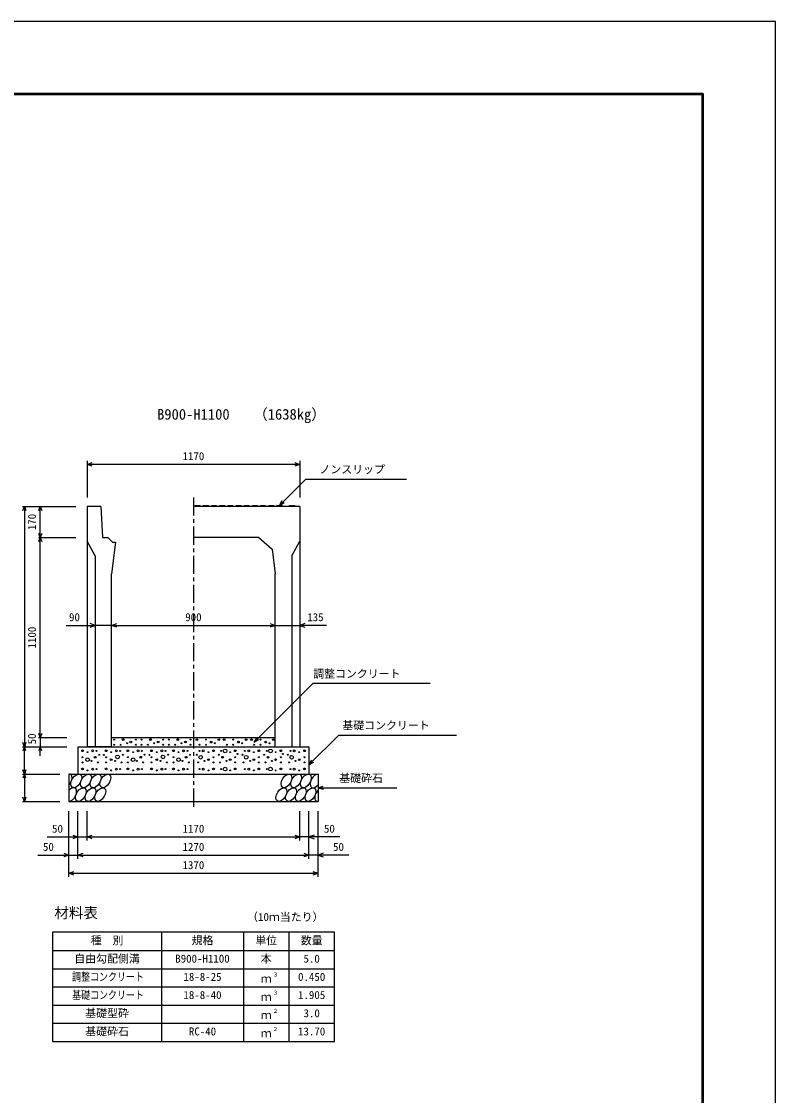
# Model space of a CAD drawing. Units: millimetres, scale not verified. Extents: x -16800 to 16800, y -5940 to 5940.
# Drawn here: x 12655 to 16800, y 38 to 5940 of the extents above; entities that cross this region are included whole.
import ezdxf
from ezdxf.enums import TextEntityAlignment as Align

# ---------------------------------------------------------------- set-up
doc = ezdxf.new("R2010")
doc.units = ezdxf.units.MM
doc.header["$LTSCALE"] = 20
doc.linetypes.add('CHAIN1', pattern=[8, 5, -1, 1, -1])
for name, color, linetype, lineweight in [('0-0_DIM', 7, 'Continuous', 25), ('0-1_Defpoints', 5, 'Continuous', 25), ('0-2_HATCH', 6, 'Continuous', 25), ('0-3_HYO', 3, 'Continuous', 25), ('0-4_HYO2', 4, 'Continuous', 25), ('0-5_OUTLINE', 3, 'Continuous', 25), ('0-6_TXT', 7, 'Continuous', 25), ('0-7_WAKU', 3, 'Continuous', 25)]:
    doc.layers.add(name, color=color, linetype=linetype, lineweight=lineweight)
doc.styles.add('ＭＳ ゴシック', font='')
doc.styles.get('ＭＳ ゴシック').set_extended_font_data('MS Gothic')

msp = doc.modelspace()

# ---------------------------------------------------------------- linework, layer by layer
at = {"layer": '0-0_DIM'}
for p, q in [((13015, 3526.41), (13015, 3324.66)), ((14185, 3506.41), (13015, 3506.41)), ((14185, 3526.41), (14185, 3324.66)), ((14073, 3281.16), (14215.21, 3423.38)), ((14772.1, 3423.38), (14215.21, 3423.38)), ((14073, 3281.16), (14088, 3307.14)), ((12660.8, 3274.66), (12954.13, 3274.66)), ((12670.8, 3274.66), (12670.8, 1954.66)), ((12757.46, 3104.66), (12757.46, 3274.66)), ((14073, 3281.16), (14098.98, 3296.16)), ((12747.46, 3104.66), (12954.13, 3104.66)), ((12757.46, 2004.66), (12757.46, 3104.66)), ((12900.45, 2621.39), (13060, 2621.39)), ((13150, 2621.39), (13060, 2621.39)), ((13150, 2621.39), (14050, 2621.39)), ((14050, 2621.39), (14185, 2621.39)), ((14331.96, 2621.39), (14185, 2621.39)), ((14398.65, 2018.32), (14235, 1854.66)), ((14398.65, 2018.32), (15045.53, 2018.32)), ((12660.8, 1954.66), (12904.13, 1954.66)), ((12670.8, 1804.66), (12670.8, 1954.66)), ((12747.46, 2004.66), (12904.13, 2004.66)), ((12757.46, 2004.66), (12757.46, 1954.66)), ((12757.46, 1904.66), (12757.46, 1954.66)), ((13933.82, 1979.66), (13948.82, 2005.64)), ((13933.82, 1979.66), (13959.8, 1994.66)), ((14235, 1854.66), (14250, 1880.64)), ((14235, 1854.66), (14260.98, 1869.66)), ((12660.8, 1804.66), (12865, 1804.66)), ((12670.8, 1804.66), (12670.8, 1654.66)), ((14285, 1729.66), (14313.98, 1737.43)), ((14285, 1729.66), (14718.31, 1729.66)), ((14285, 1729.66), (14313.98, 1721.9)), ((12660.8, 1654.66), (12865, 1654.66)), ((12915, 1239.15), (12915, 1601.49)), ((12965, 1339.15), (12965, 1601.49)), ((13015, 1439.15), (13015, 1601.49)), ((14185, 1439.15), (14185, 1601.49)), ((14235, 1339.15), (14235, 1601.49)), ((14285, 1239.15), (14285, 1601.49)), ((12795, 1459.15), (13015, 1459.15)), ((13015, 1459.15), (14185, 1459.15)), ((14405, 1459.15), (14185, 1459.15)), ((12745, 1359.15), (12965, 1359.15)), ((12965, 1359.15), (14235, 1359.15)), ((14455, 1359.15), (14235, 1359.15)), ((12915, 1259.15), (14285, 1259.15))]:
    msp.add_line(p, q, dxfattribs=at)
at = {"layer": '0-0_DIM', "linetype": 'CHAIN1'}
msp.add_line((13600, 3324.66), (13600, 1604.66), dxfattribs=at)
at = {"layer": '0-0_DIM'}
for points in [[(13043.23, 3496.14), (13015.04, 3506.41), (13043.23, 3516.67)], [(14156.85, 3516.67), (14185.04, 3506.41), (14156.85, 3496.14)], [(12662.59, 3252.11), (12670.8, 3274.66), (12679.01, 3252.11)], [(12749.26, 3252.11), (12757.46, 3274.66), (12765.67, 3252.11)], [(12765.67, 3127.22), (12757.46, 3104.66), (12749.26, 3127.22)], [(12749.26, 3082.11), (12757.46, 3104.66), (12765.67, 3082.11)], [(13031.81, 2611.13), (13060, 2621.39), (13031.81, 2631.65)], [(13178.19, 2611.13), (13150, 2621.39), (13178.19, 2631.65)], [(14021.81, 2631.65), (14050, 2621.39), (14021.81, 2611.13)], [(14213.19, 2631.65), (14185, 2621.39), (14213.19, 2611.13)], [(13933.82, 1979.66), (14258.28, 2304.13), (14901.84, 2304.13)], [(12765.67, 2027.22), (12757.46, 2004.66), (12749.26, 2027.22)], [(12679.01, 1977.22), (12670.8, 1954.66), (12662.59, 1977.22)], [(12679.01, 1932.11), (12670.8, 1954.66), (12662.59, 1932.11)], [(12765.67, 1932.11), (12757.46, 1954.66), (12749.26, 1932.11)], [(12679.01, 1827.22), (12670.8, 1804.66), (12662.59, 1827.22)], [(12679.01, 1782.11), (12670.8, 1804.66), (12662.59, 1782.11)], [(12679.01, 1677.22), (12670.8, 1654.66), (12662.59, 1677.22)], [(12936.81, 1469.41), (12965, 1459.15), (12936.81, 1448.89)], [(13043.19, 1448.89), (13015, 1459.15), (13043.19, 1469.41)], [(14156.81, 1469.41), (14185, 1459.15), (14156.81, 1448.89)], [(14263.19, 1469.41), (14235, 1459.15), (14263.19, 1448.89)], [(12886.81, 1369.41), (12915, 1359.15), (12886.81, 1348.89)], [(12993.19, 1348.89), (12965, 1359.15), (12993.19, 1369.41)], [(14206.81, 1369.41), (14235, 1359.15), (14206.81, 1348.89)], [(14313.19, 1369.41), (14285, 1359.15), (14313.19, 1348.89)], [(12943.19, 1248.89), (12915, 1259.15), (12943.19, 1269.41)], [(14256.81, 1269.41), (14285, 1259.15), (14256.81, 1248.89)]]:
    msp.add_lwpolyline(points, dxfattribs=at)
at = {"layer": '0-1_Defpoints'}
msp.add_lwpolyline([(0, -5940), (16800, -5940), (16800, 5940), (0, 5940)], close=True, dxfattribs=at)
at = {"layer": '0-2_HATCH'}
for points in [[(13608, 3274.66), (13609, 3281.16), (13637, 3281.16), (13638, 3274.66)], [(13653, 3274.66), (13654, 3281.16), (13682, 3281.16), (13683, 3274.66)], [(13698, 3274.66), (13699, 3281.16), (13727, 3281.16), (13728, 3274.66)], [(13743, 3274.66), (13744, 3281.16), (13772, 3281.16), (13773, 3274.66)], [(13788, 3274.66), (13789, 3281.16), (13817, 3281.16), (13818, 3274.66)], [(13833, 3274.66), (13834, 3281.16), (13862, 3281.16), (13863, 3274.66)], [(13878, 3274.66), (13879, 3281.16), (13907, 3281.16), (13908, 3274.66)], [(13923, 3274.66), (13924, 3281.16), (13952, 3281.16), (13953, 3274.66)], [(13968, 3274.66), (13969, 3281.16), (13997, 3281.16), (13998, 3274.66)], [(14013, 3274.66), (14014, 3281.16), (14042, 3281.16), (14043, 3274.66)], [(14058, 3274.66), (14059, 3281.16), (14087, 3281.16), (14088, 3274.66)], [(14127.5, 3274.66), (14128.5, 3281.16), (14156.5, 3281.16), (14157.5, 3274.66)]]:
    msp.add_lwpolyline(points, dxfattribs=at)
for centre, radius in [((13163.97, 1993.97), 2.5), ((13163.97, 1965.96), 2.5), ((13199.86, 1965.96), 2.5), ((13213.88, 1993.97), 5), ((13234.9, 1973.84), 2.5), ((13255.93, 1980.84), 5), ((13283.97, 1993.97), 2.5), ((13283.97, 1965.96), 2.5), ((13313.97, 1993.97), 2.5), ((13313.97, 1965.96), 2.5), ((13349.86, 1965.96), 2.5), ((13363.88, 1993.97), 5), ((13384.9, 1973.84), 2.5), ((13405.93, 1980.84), 5), ((13433.97, 1993.97), 2.5), ((13433.97, 1965.96), 2.5), ((13463.97, 1993.97), 2.5), ((13463.97, 1965.96), 2.5), ((13499.86, 1965.96), 2.5), ((13513.88, 1993.97), 5), ((13534.9, 1973.84), 2.5), ((13555.93, 1980.84), 5), ((13583.97, 1993.97), 2.5), ((13583.97, 1965.96), 2.5), ((13619.13, 1993.69), 5), ((13633.15, 1965.68), 2.5), ((13669.04, 1993.69), 2.5), ((13669.04, 1965.68), 2.5), ((13697.08, 1980.56), 5), ((13718.11, 1973.56), 2.5), ((13739.13, 1993.69), 5), ((13769.13, 1993.69), 5), ((13783.15, 1965.68), 2.5), ((13819.04, 1993.69), 2.5), ((13819.04, 1965.68), 2.5), ((13847.08, 1980.56), 5), ((13868.11, 1973.56), 2.5), ((13889.13, 1993.69), 5), ((13919.13, 1993.69), 5), ((13933.15, 1965.68), 2.5), ((13969.04, 1993.69), 2.5), ((13969.04, 1965.68), 2.5), ((13997.08, 1980.56), 5), ((14018.11, 1973.56), 2.5), ((14039.13, 1993.69), 5), ((12989.97, 1932.72), 5), ((12989.97, 1896.82), 2.5), ((13018.01, 1883.69), 10), ((13018.01, 1924.84), 2.5), ((13046.04, 1931.84), 5), ((13060.06, 1896.82), 5), ((13067.07, 1931.84), 2.5), ((13081.09, 1910.83), 2.5), ((13107.55, 1909.92), 2.5), ((13119.97, 1932.72), 5), ((13119.97, 1896.82), 2.5), ((13148.01, 1883.69), 5), ((13148.01, 1924.84), 2.5), ((13176.04, 1931.84), 5), ((13182.58, 1898.83), 10), ((13197.07, 1931.84), 2.5), ((13211.09, 1910.83), 2.5), ((13239.97, 1932.72), 5), ((13239.97, 1896.82), 2.5), ((13268.01, 1883.69), 10), ((13268.01, 1924.84), 2.5), ((13296.04, 1931.84), 5), ((13310.06, 1896.82), 5), ((13317.07, 1931.84), 2.5), ((13331.09, 1910.83), 2.5), ((13357.55, 1909.92), 2.5), ((13369.97, 1932.72), 5), ((13369.97, 1896.82), 2.5), ((13398.01, 1883.69), 5), ((13398.01, 1924.84), 2.5), ((13426.04, 1931.84), 5), ((13432.58, 1898.83), 10), ((13447.07, 1931.84), 2.5), ((13461.09, 1910.83), 2.5), ((13489.97, 1932.72), 5), ((13489.97, 1896.82), 2.5), ((13518.01, 1883.69), 10), ((13518.01, 1924.84), 2.5), ((13546.04, 1931.84), 5), ((13560.06, 1896.82), 5), ((13567.07, 1931.84), 2.5), ((13581.09, 1910.83), 2.5), ((13618.91, 1910.83), 2.5), ((13639.94, 1896.82), 10), ((13632.93, 1931.84), 2.5), ((13653.96, 1931.84), 5), ((13681.99, 1883.69), 5), ((13681.99, 1924.84), 2.5), ((13710.03, 1932.72), 5), ((13710.03, 1896.82), 2.5), ((13738.91, 1910.83), 2.5), ((13752.93, 1931.84), 2.5), ((13759.94, 1896.82), 5), ((13773.96, 1931.84), 10), ((13801.99, 1883.69), 5), ((13801.99, 1924.84), 2.5), ((13830.03, 1932.72), 5), ((13830.03, 1896.82), 2.5), ((13841.37, 1915.15), 2.5), ((13868.91, 1910.83), 2.5), ((13889.94, 1896.82), 10), ((13882.93, 1931.84), 2.5), ((13903.96, 1931.84), 5), ((13931.99, 1883.69), 5), ((13931.99, 1924.84), 2.5), ((13960.03, 1932.72), 5), ((13960.03, 1896.82), 2.5), ((13988.91, 1910.83), 2.5), ((14002.93, 1931.84), 2.5), ((14009.94, 1896.82), 5), ((14023.96, 1931.84), 10), ((14051.99, 1883.69), 5), ((14051.99, 1924.84), 2.5), ((14080.03, 1932.72), 5), ((14080.03, 1896.82), 2.5), ((14091.37, 1915.15), 2.5), ((14118.91, 1910.83), 2.5), ((14139.94, 1896.82), 10), ((14132.93, 1931.84), 2.5), ((14153.96, 1931.84), 5), ((14181.99, 1883.69), 5), ((14181.99, 1924.84), 2.5), ((14210.03, 1932.72), 5), ((14210.03, 1896.82), 2.5), ((12989.97, 1832.72), 5), ((12989.97, 1868.81), 2.5), ((13039.03, 1876.69), 2.5), ((13046.04, 1831.84), 5), ((13067.07, 1831.84), 2.5), ((13074.08, 1868.81), 2.5), ((13119.97, 1832.72), 5), ((13119.97, 1868.81), 2.5), ((13169.03, 1876.69), 2.5), ((13176.04, 1831.84), 5), ((13197.07, 1831.84), 2.5), ((13204.08, 1868.81), 2.5), ((13239.97, 1832.72), 5), ((13239.97, 1868.81), 2.5), ((13289.03, 1876.69), 2.5), ((13296.04, 1831.84), 5), ((13317.07, 1831.84), 2.5), ((13324.08, 1868.81), 2.5), ((13369.97, 1832.72), 5), ((13369.97, 1868.81), 2.5), ((13419.03, 1876.69), 2.5), ((13426.04, 1831.84), 5), ((13447.07, 1831.84), 2.5), ((13454.08, 1868.81), 2.5), ((13489.97, 1832.72), 5), ((13489.97, 1868.81), 2.5), ((13539.03, 1876.69), 2.5), ((13546.04, 1831.84), 5), ((13567.07, 1831.84), 2.5), ((13574.08, 1868.81), 2.5), ((13625.92, 1868.81), 2.5), ((13632.93, 1831.84), 2.5), ((13653.96, 1831.84), 5), ((13660.97, 1876.69), 2.5), ((13710.03, 1832.72), 5), ((13710.03, 1868.81), 2.5), ((13745.92, 1868.81), 2.5), ((13752.93, 1831.84), 2.5), ((13773.96, 1831.84), 10), ((13780.97, 1876.69), 2.5), ((13830.03, 1832.72), 5), ((13830.03, 1868.81), 2.5), ((13875.92, 1868.81), 2.5), ((13882.93, 1831.84), 2.5), ((13903.96, 1831.84), 5), ((13910.97, 1876.69), 2.5), ((13960.03, 1832.72), 5), ((13960.03, 1868.81), 2.5), ((13995.92, 1868.81), 2.5), ((14002.93, 1831.84), 2.5), ((14023.96, 1831.84), 10), ((14030.97, 1876.69), 2.5), ((14080.03, 1832.72), 5), ((14080.03, 1868.81), 2.5), ((14125.92, 1868.81), 2.5), ((14132.93, 1831.84), 2.5), ((14153.96, 1831.84), 5), ((14160.97, 1876.69), 2.5), ((14210.03, 1832.72), 5), ((14210.03, 1868.81), 2.5), ((13018.01, 1824.84), 2.5), ((13148.01, 1824.84), 2.5), ((13268.01, 1824.84), 2.5), ((13398.01, 1824.84), 2.5), ((13518.01, 1824.84), 2.5), ((13681.99, 1824.84), 2.5), ((13801.99, 1824.84), 2.5), ((13931.99, 1824.84), 2.5), ((14051.99, 1824.84), 2.5), ((14181.99, 1824.84), 2.5)]:
    msp.add_circle(centre, radius, dxfattribs=at)
for centre, start_param, end_param in [((12902.63, 1767.14), 4.385593, 6.6745444), ((14271.14, 1767.14), 0.3357715, 4.4411806), ((12927.96, 1692.15), 3.5111464, 7.548991), ((14296.46, 1692.15), 1.2110787, 3.5658734)]:
    msp.add_ellipse(centre, major_axis=(21.81, 35.31), ratio=0.5792, start_param=start_param, end_param=end_param, dxfattribs=at)
for centre in [(12955.84, 1767.14), (13009.05, 1767.14), (13062.26, 1767.14), (13115.47, 1767.14), (14111.51, 1767.14), (14164.72, 1767.14), (14217.93, 1767.14), (12981.16, 1692.15), (13034.37, 1692.15), (13087.58, 1692.15), (14083.63, 1692.15), (14136.84, 1692.15), (14190.04, 1692.15), (14243.25, 1692.15)]:
    msp.add_ellipse(centre, major_axis=(21.81, 35.31), ratio=0.5792, dxfattribs=at)
at = {"layer": '0-3_HYO'}
for p, q in [((13425, 935.2), (13425, 335.2)), ((13875, 935.2), (13875, 335.2)), ((14125, 935.2), (14125, 335.2)), ((12825, 835.2), (14375, 835.2))]:
    msp.add_line(p, q, dxfattribs=at)
msp.add_lwpolyline([(12825, 335.2), (14375, 335.2), (14375, 935.2), (12825, 935.2)], close=True, dxfattribs=at)
at = {"layer": '0-4_HYO2'}
for p, q in [((12825, 735.2), (14375, 735.2)), ((12825, 635.2), (14375, 635.2)), ((12825, 535.2), (14375, 535.2)), ((12825, 435.2), (14375, 435.2))]:
    msp.add_line(p, q, dxfattribs=at)
at = {"layer": '0-5_OUTLINE'}
for p, q in [((13090, 3274.66), (13015, 3274.66)), ((13015, 3274.66), (13015, 1954.66)), ((13090, 3274.66), (13100, 3104.69)), ((14185, 3274.66), (13600, 3274.66)), ((14185, 3274.66), (14185, 1954.66)), ((13060, 3004.66), (13015, 3084.66)), ((13100, 3104.69), (13130, 3104.69)), ((13130, 3104.69), (13155, 3079.69)), ((13171.88, 3079.69), (13150, 2904.66)), ((13155, 3079.69), (13171.88, 3079.69)), ((13960, 3104.66), (13600, 3104.66)), ((14140, 3004.66), (14185, 3084.66)), ((13060, 3004.66), (13060, 1954.66)), ((14140, 3004.66), (14140, 1954.66)), ((13150, 1954.66), (13150, 2904.66)), ((14050, 1954.66), (14050, 2904.66)), ((12965, 1954.66), (14235, 1954.66)), ((12965, 1954.66), (12965, 1804.66)), ((13150, 1954.66), (13015, 1954.66)), ((13150, 2004.66), (14050, 2004.66)), ((14050, 1954.66), (14185, 1954.66)), ((14235, 1954.66), (14235, 1804.66)), ((12915, 1804.66), (14285, 1804.66)), ((12915, 1804.66), (12915, 1654.66)), ((14285, 1804.66), (14285, 1654.66)), ((12915, 1654.66), (14285, 1654.66))]:
    msp.add_line(p, q, dxfattribs=at)
msp.add_lwpolyline([(13960, 3104.66), (14033.06, 3040.16), (14050, 2904.66)], dxfattribs=at)
at = {"layer": '0-7_WAKU', "lineweight": 50}
msp.add_lwpolyline([(400, -5540), (16400, -5540), (16400, 5540), (400, 5540)], close=True, dxfattribs=at)

# ---------------------------------------------------------------- texts
at = {"layer": '0-0_DIM', "style": 'ＭＳ ゴシック'}
for s, p in [('1170', (13540, 3516.41)), ('ノンスリップ', (14292.52, 3443.55)), ('90', (12916.03, 2631.39)), ('900', (13555, 2631.39)), ('135', (14225.76, 2631.39)), ('調整コンクリート', (14258.28, 2320.55)), ('基礎コンクリート', (14418.65, 2037.05)), ('基礎砕石', (14401.32, 1746.83)), ('50', (12822.56, 1469.15)), ('1170', (13540, 1469.15)), ('50', (14317.44, 1469.15)), ('50', (12772.56, 1369.15)), ('1270', (13540, 1369.15)), ('50', (14367.44, 1369.15)), ('1370', (13540, 1269.15))]:
    msp.add_text(s, height=43.99, dxfattribs=at).set_placement(p, align=Align.BOTTOM_LEFT)
for s, p in [('170', (12747.46, 3144.66)), ('1100', (12747.46, 2494.66)), ('50', (12747.46, 1967.99))]:
    msp.add_text(s, height=43.99, rotation=90, dxfattribs=at).set_placement(p, align=Align.BOTTOM_LEFT)
at = {"layer": '0-6_TXT', "style": 'ＭＳ ゴシック'}
for s, height, p in [('B900-H1100', 58.65, (13400, 3734.66)), ('（1638kg）', 58.65, (13928.37, 3734.66)), ('材料表', 58.65, (12835, 995.2)), ('（10ｍ当たり）', 43.99, (13895, 984.2)), ('種\u3000別', 43.99, (13035, 855.2)), ('規格', 43.99, (13590, 855.2)), ('単位', 43.99, (13940, 855.2)), ('数量', 43.99, (14190, 855.2)), ('自由勾配側溝', 43.99, (12945, 755.2)), ('B900-H1100', 43.99, (13500, 755.2)), ('本', 43.99, (13970, 755.2)), ('5.0', 43.99, (14205, 755.2)), ('18-8-25', 43.99, (13545, 655.2)), ('３', 21.99, (14035.54, 685.57)), ('0.450', 43.99, (14175, 655.2)), ('ｍ', 43.99, (13970, 645.2)), ('18-8-40', 43.99, (13545, 555.2)), ('ｍ', 43.99, (13970, 545.2)), ('３', 21.99, (14035.54, 585.57)), ('1.905', 43.99, (14175, 555.2)), ('基礎型砕', 43.99, (13005, 455.2)), ('ｍ', 43.99, (13970, 445.2)), ('２', 21.99, (14035.54, 485.57)), ('3.0', 43.99, (14205, 455.2)), ('基礎砕石', 43.99, (13005, 355.2)), ('２', 21.99, (14035.54, 385.57)), ('RC-40', 43.99, (13575, 355.2)), ('ｍ', 43.99, (13970, 345.2)), ('13.70', 43.99, (14175, 355.2))]:
    msp.add_text(s, height=height, dxfattribs=at).set_placement(p, align=Align.BOTTOM_LEFT)
at = {"layer": '0-6_TXT', "style": 'ＭＳ ゴシック', "width": 0.8}
for s, p in [('調整コンクリート', (12933, 655.2)), ('基礎コンクリート', (12933, 555.2))]:
    msp.add_text(s, height=43.99, dxfattribs=at).set_placement(p, align=Align.BOTTOM_LEFT)

doc.saveas('drawing.dxf')
